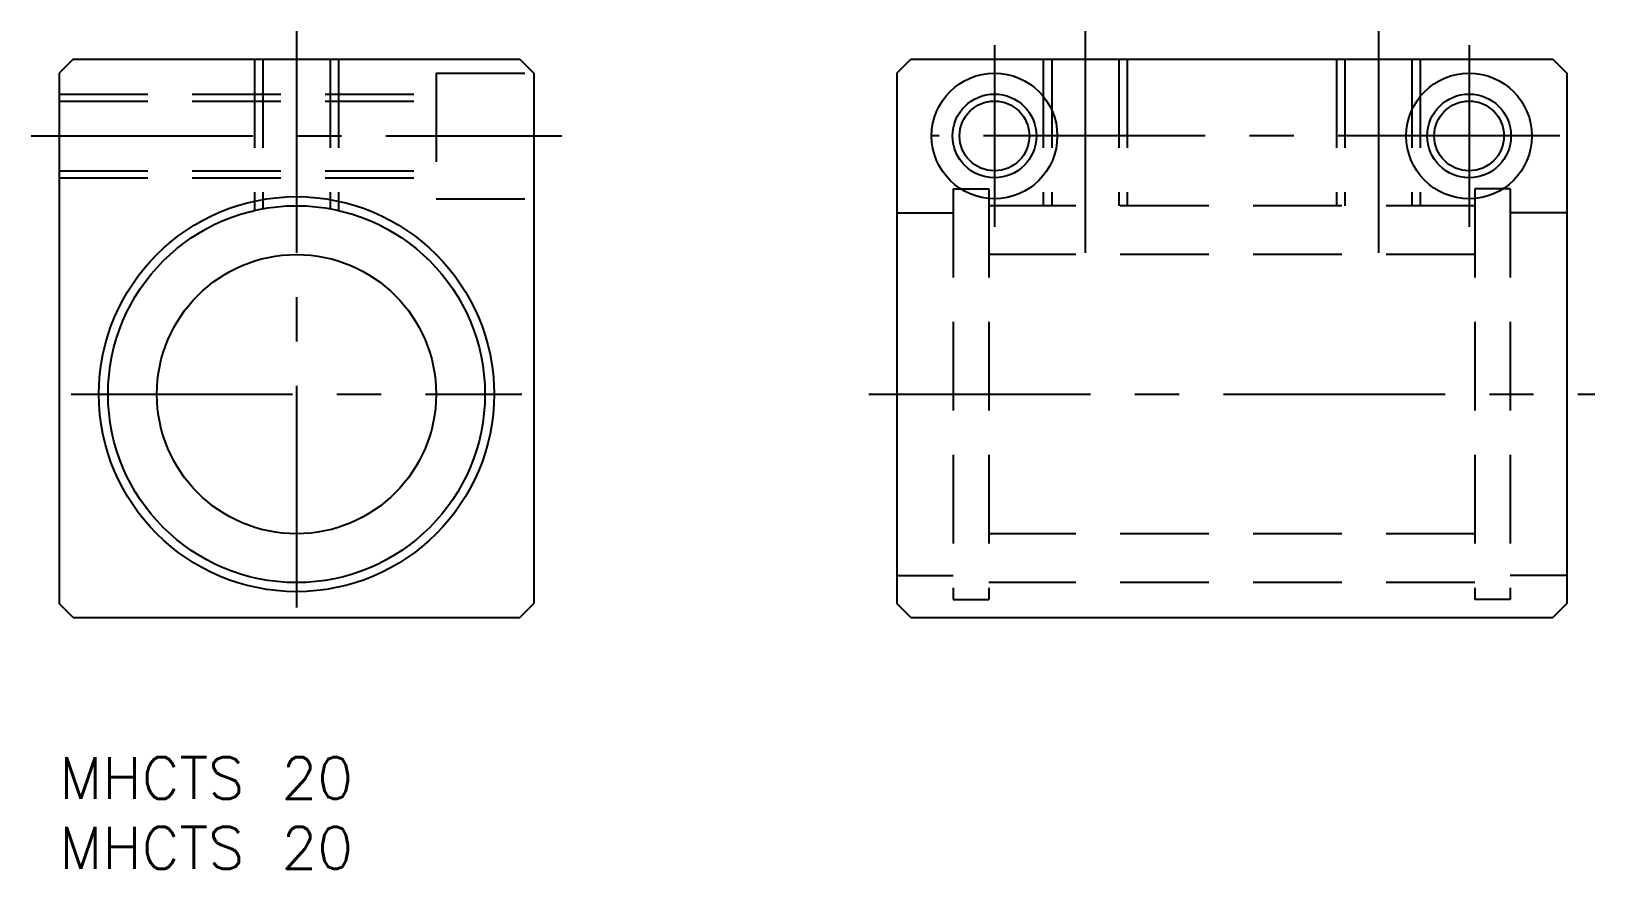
# Model space of a CAD drawing. Extents: x -2 to 110, y -8 to 52.
import ezdxf

# ---------------------------------------------------------------- set-up
doc = ezdxf.new("R2010")
doc.units = 0
doc.header["$LTSCALE"] = 0.5
doc.linetypes.add('CENTER', pattern=[50.8, 31.75, -6.35, 6.35, -6.35])
doc.linetypes.add('DASHED', pattern=[19.05, 12.7, -6.35])
for name, color, linetype in [('MSM_CENTER', 1, 'CENTER'), ('MSM_CONTINUOUS', 7, 'CONTINUOUS'), ('MSM_DASHED', 4, 'DASHED'), ('MSM_NARROW', 5, 'CONTINUOUS'), ('MSM_PART_NUMBER', 7, 'CONTINUOUS')]:
    doc.layers.add(name, color=color, linetype=linetype)
doc.styles.get("Standard").update_dxf_attribs({"font": 'txt.shx', "height": 3, "bigfont": 'bigfont.shx'})

msp = doc.modelspace()

# ---------------------------------------------------------------- linework, layer by layer
at = {"layer": 'MSM_CENTER'}
for p, q in [((17, 52), (17, 8)), ((73.5, 52), (73.5, 34)), ((94.5, 52), (94.5, 34)), ((67, 51), (67, 38)), ((101, 51), (101, 38)), ((-2, 44.5), (36, 44.5)), ((107.5, 44.5), (62.5, 44.5)), ((0.85, 26), (33.15, 26)), ((58, 26), (110, 26))]:
    msp.add_line(p, q, dxfattribs=at)
at = {"layer": 'MSM_CONTINUOUS'}
for p, q in [((1, 50), (0, 49)), ((1, 50), (33, 50)), ((6.5, 50), (6.5, 50)), ((33, 50), (34, 49)), ((60, 49), (61, 50)), ((61, 50), (107, 50)), ((107, 50), (108, 49)), ((0, 49), (0, 11)), ((34, 49), (34, 11)), ((60, 49), (60, 11)), ((108, 49), (108, 11)), ((1, 10), (0, 11)), ((33, 10), (34, 11)), ((61, 10), (60, 11)), ((108, 11), (107, 10)), ((1, 10), (33, 10)), ((61, 10), (107, 10))]:
    msp.add_line(p, q, dxfattribs=at)
for centre, radius in [((67, 44.5), 4.5), ((101, 44.5), 4.5), ((67, 44.5), 2.5), ((101, 44.5), 2.5), ((17, 26), 14.15), ((17, 26), 13.5), ((17, 26), 10)]:
    msp.add_circle(centre, radius, dxfattribs=at)
at = {"layer": 'MSM_DASHED'}
for p, q in [((14, 50), (14, 39.16)), ((14.6, 50), (14.6, 39.28)), ((19.4, 50), (19.4, 39.28)), ((20, 50), (20, 39.16)), ((70.5, 50), (70.5, 39.5)), ((71.1, 50), (71.1, 39.5)), ((75.9, 50), (75.9, 39.5)), ((76.5, 50), (76.5, 39.5)), ((91.5, 50), (91.5, 39.5)), ((92.1, 50), (92.1, 39.5)), ((96.9, 50), (96.9, 39.5)), ((97.5, 50), (97.5, 39.5)), ((27, 49), (27, 40)), ((27, 49), (34, 49)), ((0, 47.5), (27, 47.5)), ((0, 47), (27, 47)), ((0, 42), (27, 42)), ((0, 41.5), (27, 41.5)), ((64.05, 40.7), (64.05, 11.3)), ((64.05, 40.7), (66.6, 40.7)), ((66.6, 40.7), (66.6, 11.3)), ((101.4, 40.7), (101.4, 11.3)), ((103.95, 40.7), (101.4, 40.7)), ((103.95, 40.7), (103.95, 11.3)), ((27, 40), (34, 40)), ((101.4, 39.5), (66.6, 39.5)), ((60, 39), (64.05, 39)), ((108, 39), (103.95, 39)), ((101.4, 36), (66.6, 36)), ((101.4, 16), (66.6, 16)), ((60, 13), (64.05, 13)), ((101.4, 12.5), (66.6, 12.5)), ((108, 13), (103.95, 13)), ((64.05, 11.3), (66.6, 11.3)), ((103.95, 11.3), (101.4, 11.3))]:
    msp.add_line(p, q, dxfattribs=at)
at = {"layer": 'MSM_NARROW'}
for centre in [(67, 44.5), (101, 44.5)]:
    msp.add_circle(centre, 3, dxfattribs=at)

# ---------------------------------------------------------------- texts
at = {"layer": 'MSM_PART_NUMBER'}
for p in [(0, -3), (0, -8)]:
    msp.add_text('MHCTS 20', height=3, dxfattribs=at).set_placement(p)

doc.saveas('drawing.dxf')
